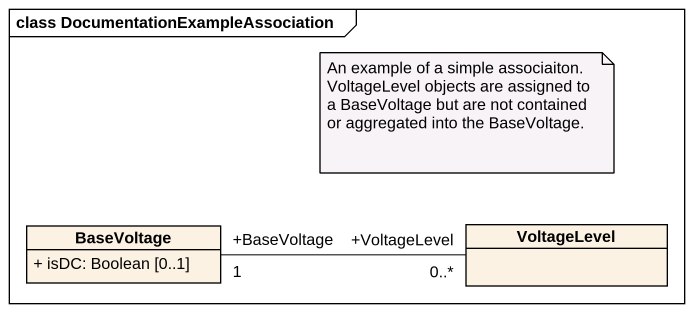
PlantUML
@startuml
mainframe class DocumentationExampleAssociation
hide circle
hide empty members
skinparam classAttributeIconSize 0
class BaseVoltage {
  + isDC: Boolean [0..1]
}
class VoltageLevel
VoltageLevel "+VoltageLevel\n0..*" -left- "+BaseVoltage\n1" BaseVoltage
note as N1
  An example of a simple associaiton. VoltageLevel objects are assigned to a BaseVoltage but are not contained or aggregated into the BaseVoltage.
end note
@enduml
